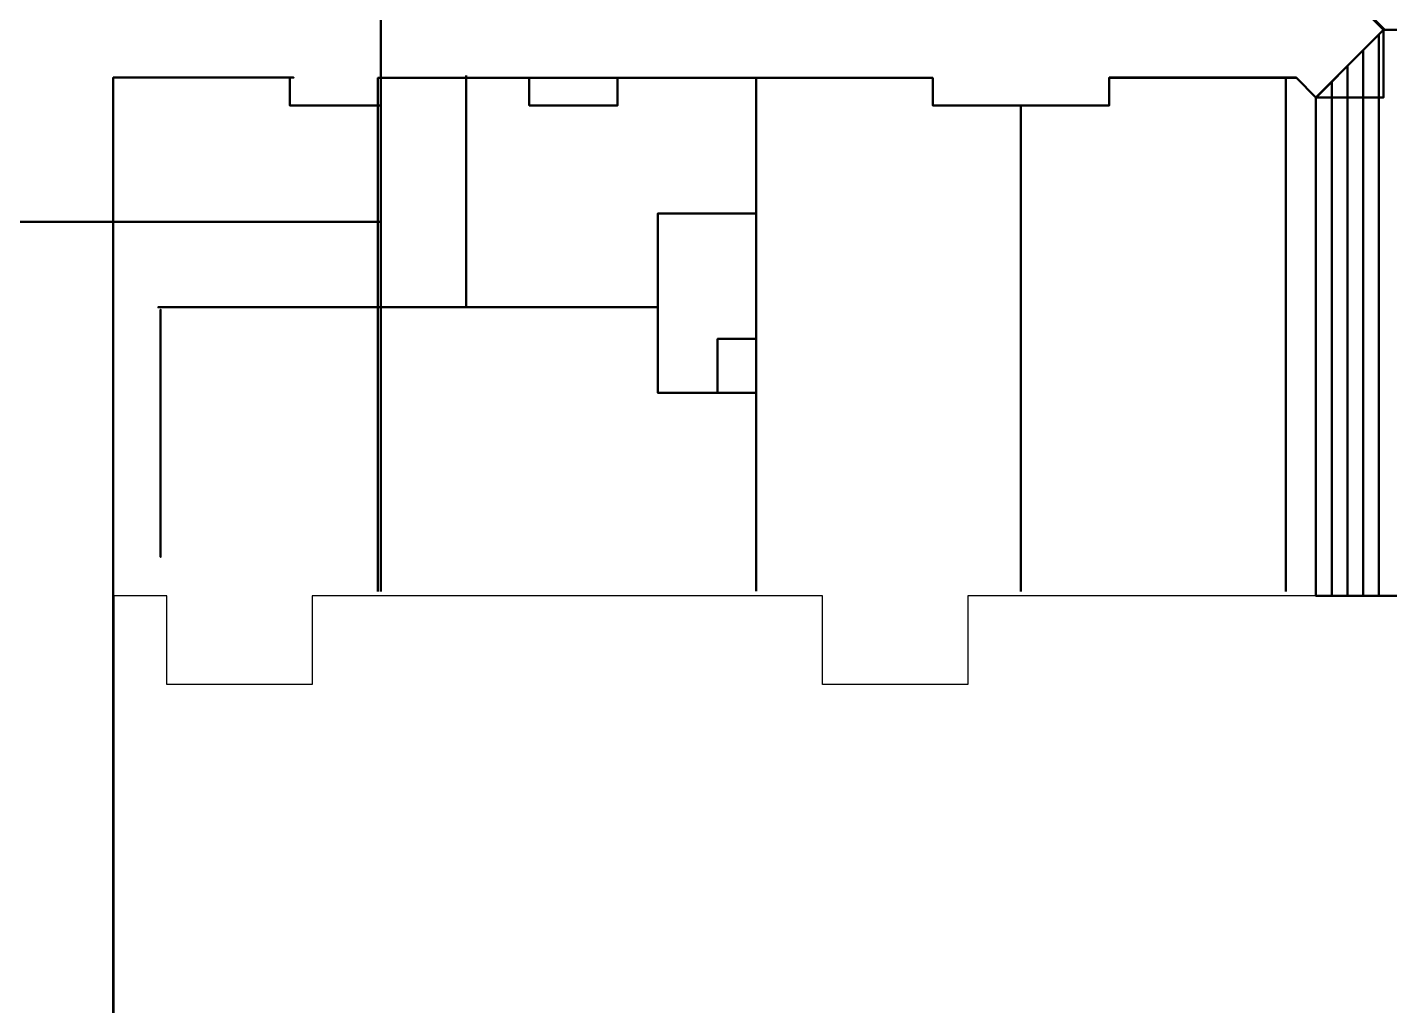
# Model space of a CAD drawing. Header units: metres. Extents: x -113.7 to -33.3, y 234.4 to 326.5.
# Drawn here: x -88.17 to -61.82, y 277.87 to 296.8 of the extents above; entities that cross this region are included whole.
import ezdxf

# ---------------------------------------------------------------- set-up
doc = ezdxf.new("R2010")
doc.units = ezdxf.units.M
for name, color, linetype, lineweight in [('3rd_floor_truss_II', 4, 'Continuous', 50), ('corridor_contour', 3, 'Continuous', 50), ('corridor_walls', 14, 'Continuous', 50), ('interior_walls', 94, 'Continuous', 50)]:
    doc.layers.add(name, color=color, linetype=linetype, lineweight=lineweight)

msp = doc.modelspace()

# ---------------------------------------------------------------- linework, layer by layer
at = {"color": 6}
msp.add_lwpolyline([(-59.142, 285.796), (-69.983, 285.796), (-69.983, 284.08), (-72.792, 284.08), (-72.792, 285.796), (-82.663, 285.796), (-82.663, 284.08), (-85.472, 284.08), (-85.472, 285.796), (-86.501, 285.796), (-86.501, 275.517)], dxfattribs=at)
at = {"layer": '3rd_floor_truss_II'}
for p, q in [((-62.03, 285.796), (-62.03, 296.66)), ((-62.335, 285.796), (-62.335, 296.355)), ((-62.64, 285.796), (-62.64, 296.05)), ((-62.944, 285.796), (-62.944, 295.745)), ((-63.249, 285.796), (-63.249, 295.441))]:
    msp.add_line(p, q, dxfattribs=at)
msp.add_lwpolyline([(-63.249, 295.441), (-63.249, 285.796), (-59.142, 285.796), (-59.142, 284.08), (-56.333, 284.08), (-56.333, 285.796), (-52.633, 285.796), (-52.633, 296.748), (-61.942, 296.748), (-61.942, 295.441)], close=True, dxfattribs=at)
msp.add_lwpolyline([(-52.633, 296.748), (-61.942, 296.748)], dxfattribs=at)
at = {"layer": 'corridor_contour'}
msp.add_line((-52.633, 296.748), (-61.942, 296.748), dxfattribs=at)
msp.add_lwpolyline([(-86.51, 265.485), (-86.51, 295.824), (-83.097, 295.824), (-83.097, 295.285), (-81.336, 295.285), (-81.336, 295.817), (-78.464, 295.817), (-78.464, 295.285), (-76.757, 295.285), (-76.757, 295.817), (-70.661, 295.817), (-70.661, 295.285), (-67.247, 295.285), (-67.247, 295.817), (-63.633, 295.824), (-63.249, 295.441), (-61.942, 296.748), (-63.319, 298.149)], dxfattribs=at)

# ---------------------------------------------------------------- meshes
at = {"layer": 'corridor_walls'}
mesh = msp.add_polyface(dxfattribs=at)
corners = [(-61.918, 296.748, 9.496), (-61.918, 296.748, 6.807), (-62.249, 297.079, 6.807), (-62.249, 297.079, 9.042), (-62.967, 297.797, 9.042), (-62.967, 297.797, 6.807), (-63.323, 298.152, 6.807), (-63.323, 298.152, 9.496)]
mesh.append_faces([[corners[k] for k in face] for face in [(3, 0, 1, 2)]], dxfattribs={"vtx0": -1})
mesh.append_faces([[corners[k] for k in face] for face in [(0, 3, 4), (4, 7, 0)]], dxfattribs={"vtx0": -1, "vtx2": -1})
mesh.append_faces([[corners[k] for k in face] for face in [(6, 7, 4, 5)]], dxfattribs={"vtx1": -1})
mesh = msp.add_polyface(dxfattribs=at)
corners = [(-61.918, 296.748, 6.144), (-61.918, 296.748, 3.454), (-62.249, 297.079, 3.454), (-62.249, 297.079, 5.69), (-62.967, 297.797, 5.69), (-62.967, 297.797, 3.454), (-63.323, 298.152, 3.454), (-63.323, 298.152, 6.144)]
mesh.append_faces([[corners[k] for k in face] for face in [(3, 0, 1, 2)]], dxfattribs={"vtx0": -1})
mesh.append_faces([[corners[k] for k in face] for face in [(0, 3, 4), (4, 7, 0)]], dxfattribs={"vtx0": -1, "vtx2": -1})
mesh.append_faces([[corners[k] for k in face] for face in [(6, 7, 4, 5)]], dxfattribs={"vtx1": -1})
mesh = msp.add_polyface(dxfattribs=at)
corners = [(-63.319, 298.149, 2.791), (-63.319, 298.149, 2.235), (-62.547, 297.377, 2.235), (-62.547, 297.377), (-61.918, 296.748), (-61.918, 296.748, 2.791)]
mesh.append_faces([[corners[k] for k in face] for face in [(2, 0, 1)]], dxfattribs={"vtx0": -1})
mesh.append_faces([[corners[k] for k in face] for face in [(2, 5, 0)]], dxfattribs={"vtx0": -1, "vtx2": -1})
mesh.append_faces([[corners[k] for k in face] for face in [(2, 3, 4, 5)]], dxfattribs={"vtx3": -1})
mesh = msp.add_polyface(dxfattribs=at)
corners = [(-63.249, 295.441, 9.496), (-63.249, 295.441, 6.807), (-62.975, 295.715, 6.807), (-62.975, 295.715, 9.042), (-62.257, 296.433, 9.042), (-62.257, 296.433, 6.807), (-61.93, 296.76, 6.807), (-61.93, 296.76, 9.496)]
mesh.append_faces([[corners[k] for k in face] for face in [(3, 0, 1, 2)]], dxfattribs={"vtx0": -1})
mesh.append_faces([[corners[k] for k in face] for face in [(0, 4, 7), (4, 0, 3)]], dxfattribs={"vtx0": -1, "vtx1": -1})
mesh.append_faces([[corners[k] for k in face] for face in [(6, 7, 4, 5)]], dxfattribs={"vtx1": -1})
mesh = msp.add_polyface(dxfattribs=at)
corners = [(-63.249, 295.441, 6.144), (-63.249, 295.441, 3.454), (-62.975, 295.715, 3.454), (-62.975, 295.715, 5.69), (-62.257, 296.433, 5.69), (-62.257, 296.433, 3.454), (-61.93, 296.76, 3.454), (-61.93, 296.76, 6.144)]
mesh.append_faces([[corners[k] for k in face] for face in [(3, 0, 1, 2)]], dxfattribs={"vtx0": -1})
mesh.append_faces([[corners[k] for k in face] for face in [(0, 4, 7), (4, 0, 3)]], dxfattribs={"vtx0": -1, "vtx1": -1})
mesh.append_faces([[corners[k] for k in face] for face in [(6, 7, 4, 5)]], dxfattribs={"vtx1": -1})
mesh = msp.add_polyface(dxfattribs=at)
corners = [(-61.942, 296.748, 2.791), (-61.942, 296.748), (-62.459, 296.231), (-62.459, 296.231, 2.235), (-63.177, 295.512, 2.235), (-63.177, 295.512), (-63.249, 295.441), (-63.249, 295.441, 2.791)]
mesh.append_faces([[corners[k] for k in face] for face in [(4, 7, 6, 5)]], dxfattribs={"vtx0": -1})
mesh.append_faces([[corners[k] for k in face] for face in [(7, 3, 0), (3, 7, 4)]], dxfattribs={"vtx0": -1, "vtx1": -1})
mesh.append_faces([[corners[k] for k in face] for face in [(1, 0, 3, 2)]], dxfattribs={"vtx1": -1})
mesh = msp.add_polyface(dxfattribs=at)
corners = [(-86.51, 295.824, 9.496), (-86.51, 295.824, 6.807), (-86.51, 285.886, 6.807), (-86.51, 285.886, 9.496)]
mesh.append_faces([[corners[k] for k in face] for face in [(0, 1, 2, 3)]])
mesh = msp.add_polyface(dxfattribs=at)
corners = [(-83.097, 295.824, 9.496), (-83.097, 295.824, 6.807), (-86.51, 295.824, 6.807), (-86.51, 295.824, 9.496)]
mesh.append_faces([[corners[k] for k in face] for face in [(0, 1, 2, 3)]])
mesh = msp.add_polyface(dxfattribs=at)
corners = [(-86.51, 295.824, 6.144), (-86.51, 295.824, 3.454), (-86.51, 285.886, 3.454), (-86.51, 285.886, 6.144)]
mesh.append_faces([[corners[k] for k in face] for face in [(0, 1, 2, 3)]])
mesh = msp.add_polyface(dxfattribs=at)
corners = [(-83.097, 295.824, 6.144), (-83.097, 295.824, 3.454), (-86.51, 295.824, 3.454), (-86.51, 295.824, 6.144)]
mesh.append_faces([[corners[k] for k in face] for face in [(0, 1, 2, 3)]])
mesh = msp.add_polyface(dxfattribs=at)
corners = [(-83.453, 295.824, 9.496), (-83.453, 295.824, 6.807), (-83.021, 295.824, 6.807), (-83.021, 295.824, 9.496)]
mesh.append_faces([[corners[k] for k in face] for face in [(0, 3, 2, 1)]])
mesh = msp.add_polyface(dxfattribs=at)
corners = [(-83.453, 295.824, 6.144), (-83.453, 295.824, 3.454), (-83.021, 295.824, 3.454), (-83.021, 295.824, 6.144)]
mesh.append_faces([[corners[k] for k in face] for face in [(0, 3, 2, 1)]])
mesh = msp.add_polyface(dxfattribs=at)
corners = [(-83.097, 295.285, 9.496), (-83.097, 295.285, 6.807), (-83.097, 295.824, 6.807), (-83.097, 295.824, 9.496)]
mesh.append_faces([[corners[k] for k in face] for face in [(0, 1, 2, 3)]])
mesh = msp.add_polyface(dxfattribs=at)
corners = [(-83.097, 295.285, 6.144), (-83.097, 295.285, 3.454), (-83.097, 295.824, 3.454), (-83.097, 295.824, 6.144)]
mesh.append_faces([[corners[k] for k in face] for face in [(0, 1, 2, 3)]])
mesh = msp.add_polyface(dxfattribs=at)
corners = [(-78.464, 295.817, 9.496), (-78.464, 295.817, 6.807), (-81.39, 295.817, 6.807), (-81.39, 295.817, 9.496)]
mesh.append_faces([[corners[k] for k in face] for face in [(0, 1, 2, 3)]])
mesh = msp.add_polyface(dxfattribs=at)
corners = [(-81.39, 295.817, 9.5), (-81.39, 295.817, 6.807), (-81.39, 295.285, 6.807), (-81.39, 295.285, 9.5)]
mesh.append_faces([[corners[k] for k in face] for face in [(0, 1, 2, 3)]])
mesh = msp.add_polyface(dxfattribs=at)
corners = [(-78.464, 295.817, 6.144), (-78.464, 295.817, 3.454), (-81.336, 295.817, 3.454), (-81.336, 295.817, 6.144)]
mesh.append_faces([[corners[k] for k in face] for face in [(0, 1, 2, 3)]])
mesh = msp.add_polyface(dxfattribs=at)
corners = [(-81.336, 295.741, 6.147), (-81.336, 295.741, 3.454), (-81.336, 295.285, 3.454), (-81.336, 295.285, 6.147)]
mesh.append_faces([[corners[k] for k in face] for face in [(0, 1, 2, 3)]])
mesh = msp.add_polyface(dxfattribs=at)
corners = [(-78.708, 295.817, 2.791), (-78.708, 295.817), (-79.734, 295.817), (-79.734, 295.817, 2.791)]
mesh.append_faces([[corners[k] for k in face] for face in [(0, 1, 2, 3)]])
mesh = msp.add_polyface(dxfattribs=at)
corners = [(-78.708, 295.817, 2.791), (-78.708, 295.817), (-74.075, 295.817), (-74.075, 295.817, 2.791)]
mesh.append_faces([[corners[k] for k in face] for face in [(0, 3, 2, 1)]])
mesh = msp.add_polyface(dxfattribs=at)
corners = [(-78.464, 295.817, 9.5), (-78.464, 295.817, 6.807), (-78.464, 295.285, 6.807), (-78.464, 295.285, 9.5)]
mesh.append_faces([[corners[k] for k in face] for face in [(0, 3, 2, 1)]])
mesh = msp.add_polyface(dxfattribs=at)
corners = [(-78.464, 295.817, 6.147), (-78.464, 295.817, 3.454), (-78.464, 295.285, 3.454), (-78.464, 295.285, 6.147)]
mesh.append_faces([[corners[k] for k in face] for face in [(0, 3, 2, 1)]])
mesh = msp.add_polyface(dxfattribs=at)
corners = [(-76.401, 295.817, 9.496), (-76.401, 295.817, 6.807), (-76.833, 295.817, 6.807), (-76.833, 295.817, 9.496)]
mesh.append_faces([[corners[k] for k in face] for face in [(0, 1, 2, 3)]])
mesh = msp.add_polyface(dxfattribs=at)
corners = [(-76.401, 295.817, 6.144), (-76.401, 295.817, 3.454), (-76.833, 295.817, 3.454), (-76.833, 295.817, 6.144)]
mesh.append_faces([[corners[k] for k in face] for face in [(0, 1, 2, 3)]])
mesh = msp.add_polyface(dxfattribs=at)
corners = [(-70.661, 295.817, 9.5), (-70.661, 295.817, 6.807), (-76.757, 295.817, 6.807), (-76.757, 295.817, 9.5)]
mesh.append_faces([[corners[k] for k in face] for face in [(0, 1, 2, 3)]])
mesh = msp.add_polyface(dxfattribs=at)
corners = [(-76.757, 295.285, 9.496), (-76.757, 295.285, 6.807), (-76.757, 295.817, 6.807), (-76.757, 295.817, 9.496)]
mesh.append_faces([[corners[k] for k in face] for face in [(0, 3, 2, 1)]])
mesh = msp.add_polyface(dxfattribs=at)
corners = [(-70.661, 295.817, 6.147), (-70.661, 295.817, 3.454), (-76.757, 295.817, 3.454), (-76.757, 295.817, 6.147)]
mesh.append_faces([[corners[k] for k in face] for face in [(0, 1, 2, 3)]])
mesh = msp.add_polyface(dxfattribs=at)
corners = [(-76.757, 295.285, 6.144), (-76.757, 295.285, 3.454), (-76.757, 295.817, 3.454), (-76.757, 295.817, 6.144)]
mesh.append_faces([[corners[k] for k in face] for face in [(0, 3, 2, 1)]])
mesh = msp.add_polyface(dxfattribs=at)
corners = [(-74.075, 295.817, 2.791), (-74.075, 295.817), (-70.661, 295.817), (-70.661, 295.817, 2.791)]
mesh.append_faces([[corners[k] for k in face] for face in [(0, 3, 2, 1)]])
mesh = msp.add_polyface(dxfattribs=at)
corners = [(-70.661, 295.285, 9.496), (-70.661, 295.285, 6.807), (-70.661, 295.817, 6.807), (-70.661, 295.817, 9.496)]
mesh.append_faces([[corners[k] for k in face] for face in [(0, 3, 2, 1)]])
mesh = msp.add_polyface(dxfattribs=at)
corners = [(-70.661, 295.285, 6.144), (-70.661, 295.285, 3.454), (-70.661, 295.817, 3.454), (-70.661, 295.817, 6.144)]
mesh.append_faces([[corners[k] for k in face] for face in [(0, 3, 2, 1)]])
mesh = msp.add_polyface(dxfattribs=at)
corners = [(-70.661, 295.285, 2.689), (-70.661, 295.285), (-70.661, 295.817), (-70.661, 295.817, 2.689)]
mesh.append_faces([[corners[k] for k in face] for face in [(0, 3, 2, 1)]])
mesh = msp.add_polyface(dxfattribs=at)
corners = [(-63.633, 295.824, 9.5), (-63.633, 295.824, 6.807), (-67.247, 295.824, 6.807), (-67.247, 295.824, 9.5)]
mesh.append_faces([[corners[k] for k in face] for face in [(0, 1, 2, 3)]])
mesh = msp.add_polyface(dxfattribs=at)
corners = [(-67.247, 295.285, 9.496), (-67.247, 295.285, 6.807), (-67.247, 295.824, 6.807), (-67.247, 295.824, 9.496)]
mesh.append_faces([[corners[k] for k in face] for face in [(0, 1, 2, 3)]])
mesh = msp.add_polyface(dxfattribs=at)
corners = [(-63.633, 295.824, 6.147), (-63.633, 295.824, 3.454), (-67.247, 295.824, 3.454), (-67.247, 295.824, 6.147)]
mesh.append_faces([[corners[k] for k in face] for face in [(0, 1, 2, 3)]])
mesh = msp.add_polyface(dxfattribs=at)
corners = [(-67.247, 295.285, 6.144), (-67.247, 295.285, 3.454), (-67.247, 295.824, 3.454), (-67.247, 295.824, 6.144)]
mesh.append_faces([[corners[k] for k in face] for face in [(0, 1, 2, 3)]])
mesh = msp.add_polyface(dxfattribs=at)
corners = [(-67.247, 295.817, 2.791), (-67.247, 295.817), (-63.626, 295.817), (-63.626, 295.817, 2.791)]
mesh.append_faces([[corners[k] for k in face] for face in [(0, 3, 2, 1)]])
mesh = msp.add_polyface(dxfattribs=at)
corners = [(-67.247, 295.285, 2.689), (-67.247, 295.285), (-67.247, 295.817), (-67.247, 295.817, 2.689)]
mesh.append_faces([[corners[k] for k in face] for face in [(0, 1, 2, 3)]])
mesh = msp.add_polyface(dxfattribs=at)
corners = [(-63.249, 295.441, 9.496), (-63.249, 295.441, 6.807), (-63.633, 295.824, 6.807), (-63.633, 295.824, 9.496)]
mesh.append_faces([[corners[k] for k in face] for face in [(0, 3, 2, 1)]])
mesh = msp.add_polyface(dxfattribs=at)
corners = [(-63.249, 295.441, 6.144), (-63.249, 295.441, 3.454), (-63.633, 295.824, 3.454), (-63.633, 295.824, 6.144)]
mesh.append_faces([[corners[k] for k in face] for face in [(0, 3, 2, 1)]])
mesh = msp.add_polyface(dxfattribs=at)
corners = [(-63.626, 295.817, 2.791), (-63.249, 295.441, 2.791), (-63.249, 295.441), (-63.626, 295.817)]
mesh.append_faces([[corners[k] for k in face] for face in [(0, 1, 2, 3)]])
mesh = msp.add_polyface(dxfattribs=at)
corners = [(-83.097, 295.285, 9.5), (-83.097, 295.285, 6.807), (-82.995, 295.285, 6.807), (-82.995, 295.285, 9.042), (-81.979, 295.285, 9.042), (-81.979, 295.285, 6.807), (-81.39, 295.285, 6.807), (-81.39, 295.285, 9.5)]
mesh.append_faces([[corners[k] for k in face] for face in [(3, 0, 1, 2)]], dxfattribs={"vtx0": -1})
mesh.append_faces([[corners[k] for k in face] for face in [(4, 7, 0, 3)]], dxfattribs={"vtx0": -1, "vtx2": -1})
mesh.append_faces([[corners[k] for k in face] for face in [(6, 7, 4, 5)]], dxfattribs={"vtx1": -1})
mesh = msp.add_polyface(dxfattribs=at)
corners = [(-83.097, 295.285, 6.147), (-83.097, 295.285, 3.454), (-82.995, 295.285, 3.454), (-82.995, 295.285, 5.69), (-81.979, 295.285, 5.69), (-81.979, 295.285, 3.454), (-81.336, 295.285, 3.454), (-81.336, 295.285, 6.147)]
mesh.append_faces([[corners[k] for k in face] for face in [(4, 7, 6, 5)]], dxfattribs={"vtx0": -1})
mesh.append_faces([[corners[k] for k in face] for face in [(1, 0, 3, 2)]], dxfattribs={"vtx1": -1})
mesh.append_faces([[corners[k] for k in face] for face in [(4, 3, 0, 7)]], dxfattribs={"vtx1": -1, "vtx3": -1})
mesh = msp.add_polyface(dxfattribs=at)
corners = [(-76.757, 295.285, 9.5), (-76.757, 295.285, 6.807), (-76.858, 295.285, 6.807), (-76.858, 295.285, 9.042), (-77.874, 295.285, 9.042), (-77.874, 295.285, 6.807), (-78.464, 295.285, 6.807), (-78.464, 295.285, 9.5)]
mesh.append_faces([[corners[k] for k in face] for face in [(3, 0, 1, 2)]], dxfattribs={"vtx0": -1})
mesh.append_faces([[corners[k] for k in face] for face in [(0, 3, 4, 7)]], dxfattribs={"vtx0": -1, "vtx2": -1})
mesh.append_faces([[corners[k] for k in face] for face in [(6, 7, 4, 5)]], dxfattribs={"vtx1": -1})
mesh = msp.add_polyface(dxfattribs=at)
corners = [(-76.757, 295.285, 6.147), (-76.757, 295.285, 3.454), (-76.858, 295.285, 3.454), (-76.858, 295.285, 5.69), (-77.874, 295.285, 5.69), (-77.874, 295.285, 3.454), (-78.464, 295.285, 3.454), (-78.464, 295.285, 6.147)]
mesh.append_faces([[corners[k] for k in face] for face in [(3, 0, 1, 2)]], dxfattribs={"vtx0": -1})
mesh.append_faces([[corners[k] for k in face] for face in [(0, 3, 4, 7)]], dxfattribs={"vtx0": -1, "vtx2": -1})
mesh.append_faces([[corners[k] for k in face] for face in [(6, 7, 4, 5)]], dxfattribs={"vtx1": -1})
mesh = msp.add_polyface(dxfattribs=at)
corners = [(-67.247, 295.285, 9.496), (-67.247, 295.285, 6.807), (-67.836, 295.285, 6.807), (-67.836, 295.285, 9.042), (-68.852, 295.285, 9.042), (-68.852, 295.285, 6.807), (-69.056, 295.285, 6.807), (-69.056, 295.285, 9.042), (-70.072, 295.285, 9.042), (-70.072, 295.285, 6.807), (-70.661, 295.285, 6.807), (-70.661, 295.285, 9.496)]
mesh.append_faces([[corners[k] for k in face] for face in [(8, 11, 10, 9)]], dxfattribs={"vtx0": -1})
mesh.append_faces([[corners[k] for k in face] for face in [(11, 8, 7, 4)]], dxfattribs={"vtx0": -1, "vtx2": -1, "vtx3": -1})
mesh.append_faces([[corners[k] for k in face] for face in [(1, 0, 3, 2), (5, 4, 7, 6)]], dxfattribs={"vtx1": -1})
mesh.append_faces([[corners[k] for k in face] for face in [(4, 3, 0, 11)]], dxfattribs={"vtx1": -1, "vtx3": -1})
mesh = msp.add_polyface(dxfattribs=at)
corners = [(-67.247, 295.285, 6.144), (-67.247, 295.285, 3.454), (-67.836, 295.285, 3.454), (-67.836, 295.285, 5.69), (-68.852, 295.285, 5.69), (-68.852, 295.285, 3.454), (-69.056, 295.285, 3.454), (-69.056, 295.285, 5.69), (-70.072, 295.285, 5.69), (-70.072, 295.285, 3.454), (-70.661, 295.285, 3.454), (-70.661, 295.285, 6.144)]
mesh.append_faces([[corners[k] for k in face] for face in [(8, 11, 10, 9)]], dxfattribs={"vtx0": -1})
mesh.append_faces([[corners[k] for k in face] for face in [(11, 8, 7, 4)]], dxfattribs={"vtx0": -1, "vtx2": -1, "vtx3": -1})
mesh.append_faces([[corners[k] for k in face] for face in [(1, 0, 3, 2), (5, 4, 7, 6)]], dxfattribs={"vtx1": -1})
mesh.append_faces([[corners[k] for k in face] for face in [(4, 3, 0, 11)]], dxfattribs={"vtx1": -1, "vtx3": -1})
mesh = msp.add_polyface(dxfattribs=at)
corners = [(-67.247, 295.285, 2.689), (-67.247, 295.285), (-67.836, 295.285), (-67.836, 295.285, 2.235), (-68.852, 295.285, 2.235), (-68.852, 295.285), (-69.056, 295.285), (-69.056, 295.285, 2.235), (-70.072, 295.285, 2.235), (-70.072, 295.285), (-70.661, 295.285), (-70.661, 295.285, 2.689)]
mesh.append_faces([[corners[k] for k in face] for face in [(8, 11, 10, 9)]], dxfattribs={"vtx0": -1})
mesh.append_faces([[corners[k] for k in face] for face in [(11, 8, 7, 4)]], dxfattribs={"vtx0": -1, "vtx2": -1, "vtx3": -1})
mesh.append_faces([[corners[k] for k in face] for face in [(1, 0, 3, 2), (5, 4, 7, 6)]], dxfattribs={"vtx1": -1})
mesh.append_faces([[corners[k] for k in face] for face in [(4, 3, 0, 11)]], dxfattribs={"vtx1": -1, "vtx3": -1})
at = {"layer": 'interior_walls'}
mesh = msp.add_polyface(dxfattribs=at)
corners = [(-81.336, 293.035, 3.194), (-81.336, 293.035), (-81.336, 299.242), (-81.336, 299.242, 3.194)]
mesh.append_faces([[corners[k] for k in face] for face in [(0, 1, 2, 3)]])
mesh = msp.add_polyface(dxfattribs=at)
corners = [(-53.488, 296.748, 2.791), (-53.488, 296.748), (-61.942, 296.748), (-61.942, 296.748, 2.791)]
mesh.append_faces([[corners[k] for k in face] for face in [(0, 3, 2, 1)]])
mesh = msp.add_polyface(dxfattribs=at)
corners = [(-52.735, 296.748, 9.496), (-52.735, 296.748, 6.807), (-61.918, 296.748, 6.807), (-61.918, 296.748, 9.496)]
mesh.append_faces([[corners[k] for k in face] for face in [(0, 3, 2, 1)]])
mesh = msp.add_polyface(dxfattribs=at)
corners = [(-52.735, 296.748, 6.144), (-52.735, 296.748, 3.454), (-61.918, 296.748, 3.454), (-61.918, 296.748, 6.144)]
mesh.append_faces([[corners[k] for k in face] for face in [(0, 3, 2, 1)]])
mesh = msp.add_polyface(dxfattribs=at)
corners = [(-81.39, 285.884, 9.496), (-81.39, 285.884, 6.807), (-81.39, 295.817, 6.807), (-81.39, 295.817, 9.496)]
mesh.append_faces([[corners[k] for k in face] for face in [(0, 1, 2, 3)]])
mesh = msp.add_polyface(dxfattribs=at)
corners = [(-81.336, 285.884, 6.144), (-81.336, 285.884, 3.454), (-81.336, 295.817, 3.454), (-81.336, 295.817, 6.144)]
mesh.append_faces([[corners[k] for k in face] for face in [(0, 1, 2, 3)]])
mesh = msp.add_polyface(dxfattribs=at)
corners = [(-79.683, 295.868, 2.791), (-79.683, 295.868), (-79.683, 291.383), (-79.683, 291.383, 2.791)]
mesh.append_faces([[corners[k] for k in face] for face in [(0, 3, 2, 1)]])
mesh = msp.add_polyface(dxfattribs=at)
corners = [(-74.075, 295.817, 2.791), (-74.075, 295.817), (-74.075, 286.646), (-74.075, 286.646, 2.791)]
mesh.append_faces([[corners[k] for k in face] for face in [(0, 1, 2, 3)]])
mesh = msp.add_polyface(dxfattribs=at)
corners = [(-74.075, 285.886, 9.5), (-74.075, 285.886, 6.807), (-74.075, 295.817, 6.807), (-74.075, 295.817, 9.5)]
mesh.append_faces([[corners[k] for k in face] for face in [(0, 1, 2, 3)]])
mesh = msp.add_polyface(dxfattribs=at)
corners = [(-74.075, 285.886, 6.147), (-74.075, 285.886, 3.454), (-74.075, 295.817, 3.454), (-74.075, 295.817, 6.147)]
mesh.append_faces([[corners[k] for k in face] for face in [(0, 1, 2, 3)]])
mesh = msp.add_polyface(dxfattribs=at)
corners = [(-63.833, 285.884, 9.5), (-63.833, 285.884, 6.807), (-63.833, 295.824, 6.807), (-63.833, 295.824, 9.5)]
mesh.append_faces([[corners[k] for k in face] for face in [(0, 1, 2, 3)]])
mesh = msp.add_polyface(dxfattribs=at)
corners = [(-63.833, 285.884, 6.147), (-63.833, 285.884, 3.454), (-63.833, 295.824, 3.454), (-63.833, 295.824, 6.147)]
mesh.append_faces([[corners[k] for k in face] for face in [(0, 1, 2, 3)]])
mesh = msp.add_polyface(dxfattribs=at)
corners = [(-63.833, 286.653, 2.791), (-63.833, 286.653), (-63.833, 295.817), (-63.833, 295.817, 2.791)]
mesh.append_faces([[corners[k] for k in face] for face in [(0, 3, 2, 1)]])
mesh = msp.add_polyface(dxfattribs=at)
corners = [(-68.954, 285.884, 9.5), (-68.954, 285.884, 6.807), (-68.954, 295.285, 6.807), (-68.954, 295.285, 9.5)]
mesh.append_faces([[corners[k] for k in face] for face in [(0, 1, 2, 3)]])
mesh = msp.add_polyface(dxfattribs=at)
corners = [(-68.954, 286.646, 2.791), (-68.954, 286.646), (-68.954, 295.285), (-68.954, 295.285, 2.791)]
mesh.append_faces([[corners[k] for k in face] for face in [(0, 3, 2, 1)]])
mesh = msp.add_polyface(dxfattribs=at)
corners = [(-68.954, 285.884, 6.147), (-68.954, 285.884, 3.454), (-68.954, 295.285, 3.454), (-68.954, 295.285, 6.147)]
mesh.append_faces([[corners[k] for k in face] for face in [(0, 1, 2, 3)]])
mesh = msp.add_polyface(dxfattribs=at)
corners = [(-88.417, 293.035, 2.791), (-88.417, 293.035), (-81.336, 293.035), (-81.336, 293.035, 2.791)]
mesh.append_faces([[corners[k] for k in face] for face in [(0, 1, 2, 3)]])
mesh = msp.add_polyface(dxfattribs=at)
corners = [(-74.075, 293.192, 2.791), (-74.075, 293.192), (-75.98, 293.192), (-75.98, 293.192, 2.791)]
mesh.append_faces([[corners[k] for k in face] for face in [(0, 1, 2, 3)]])
mesh = msp.add_polyface(dxfattribs=at)
corners = [(-75.98, 291.536), (-75.98, 291.536, 2.134), (-75.98, 292.45, 2.134), (-75.98, 292.45), (-75.98, 293.192), (-75.98, 293.192, 2.791), (-75.98, 289.728, 2.791), (-75.98, 289.728), (-75.98, 290.312), (-75.98, 290.312, 2.134), (-75.98, 291.226, 2.134), (-75.98, 291.226)]
mesh.append_faces([[corners[k] for k in face] for face in [(5, 2, 1, 6)]], dxfattribs={"vtx0": -1, "vtx2": -1})
mesh.append_faces([[corners[k] for k in face] for face in [(10, 9, 6, 1)]], dxfattribs={"vtx1": -1, "vtx2": -1, "vtx3": -1})
mesh.append_faces([[corners[k] for k in face] for face in [(4, 3, 2, 5)]], dxfattribs={"vtx2": -1})
mesh.append_faces([[corners[k] for k in face] for face in [(9, 8, 7, 6), (1, 0, 11, 10)]], dxfattribs={"vtx3": -1})
mesh = msp.add_polyface(dxfattribs=at)
corners = [(-85.646, 291.383, 2.791), (-85.646, 291.383), (-79.683, 291.383), (-79.683, 291.383, 2.791)]
mesh.append_faces([[corners[k] for k in face] for face in [(0, 3, 2, 1)]])
mesh = msp.add_polyface(dxfattribs=at)
corners = [(-85.595, 286.551, 2.845), (-85.595, 286.551), (-85.595, 291.333), (-85.595, 291.333, 2.845)]
mesh.append_faces([[corners[k] for k in face] for face in [(0, 3, 2, 1)]])
mesh = msp.add_polyface(dxfattribs=at)
corners = [(-79.759, 291.383, 2.791), (-79.759, 291.383), (-75.98, 291.383), (-75.98, 291.383, 2.791)]
mesh.append_faces([[corners[k] for k in face] for face in [(0, 3, 2, 1)]])
mesh = msp.add_polyface(dxfattribs=at)
corners = [(-74.821, 290.769, 2.791), (-74.821, 290.769), (-74.075, 290.769), (-74.075, 290.769, 2.791)]
mesh.append_faces([[corners[k] for k in face] for face in [(0, 1, 2, 3)]])
mesh = msp.add_polyface(dxfattribs=at)
corners = [(-74.821, 289.88), (-74.821, 289.728), (-74.821, 289.728, 2.791), (-74.821, 290.769, 2.791), (-74.821, 290.769), (-74.821, 290.642), (-74.821, 290.642, 2.134), (-74.821, 289.88, 2.134)]
mesh.append_faces([[corners[k] for k in face] for face in [(7, 6, 3, 2)]], dxfattribs={"vtx1": -1, "vtx3": -1})
mesh.append_faces([[corners[k] for k in face] for face in [(1, 0, 7, 2)]], dxfattribs={"vtx2": -1})
mesh.append_faces([[corners[k] for k in face] for face in [(6, 5, 4, 3)]], dxfattribs={"vtx3": -1})
mesh = msp.add_polyface(dxfattribs=at)
corners = [(-75.98, 289.728, 2.791), (-75.98, 289.728), (-74.075, 289.728), (-74.075, 289.728, 2.791)]
mesh.append_faces([[corners[k] for k in face] for face in [(0, 1, 2, 3)]])

doc.saveas('drawing.dxf')
